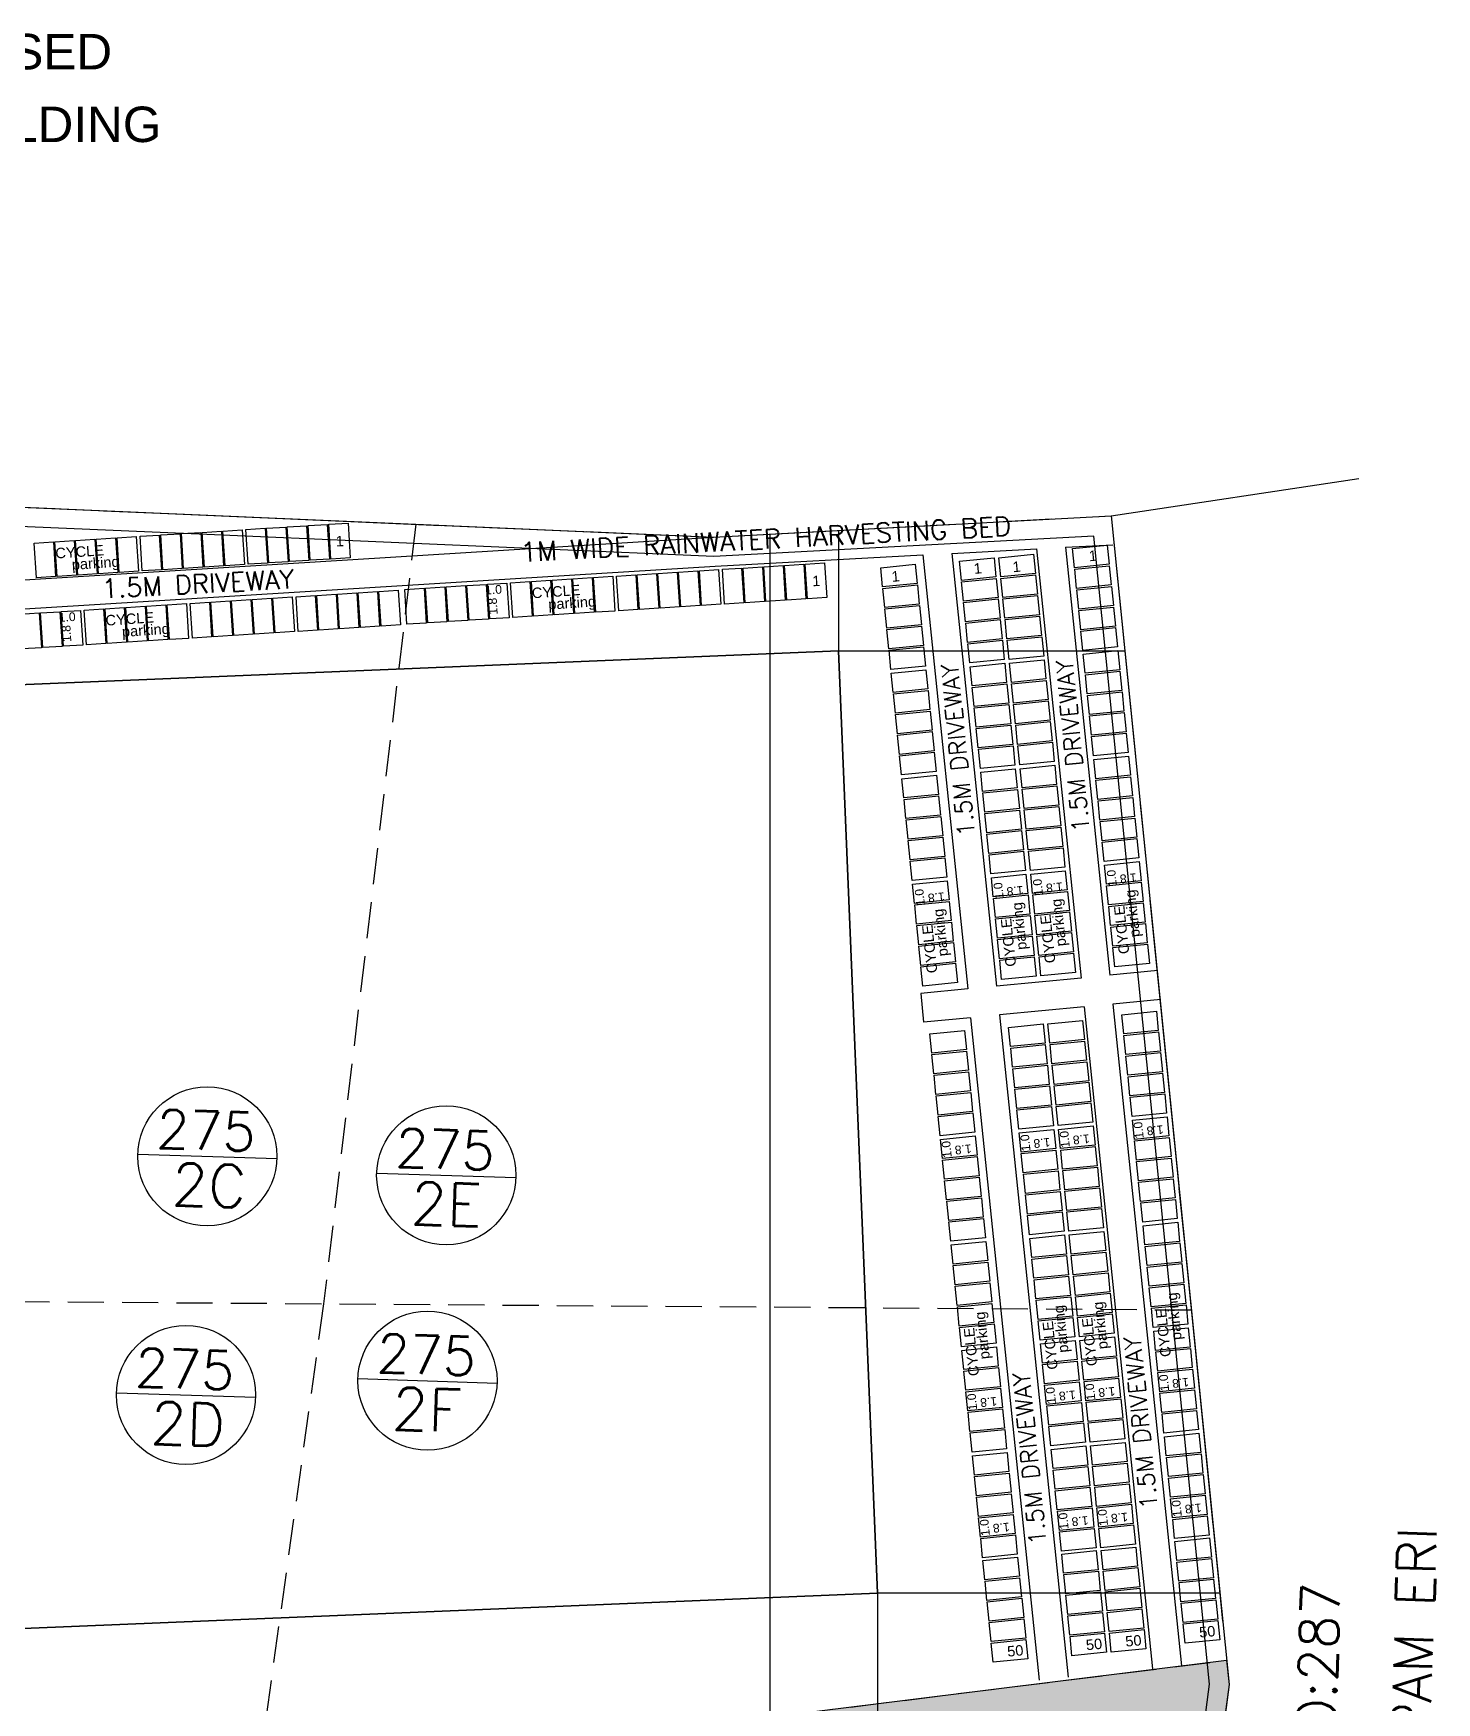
# Model space of a CAD drawing. Header units: metres. Extents: x 6804 to 7881, y 412 to 705.
# Drawn here: x 7005.2 to 7077.8, y 619 to 705.4 of the extents above; entities that cross this region are included whole.
import ezdxf

# ---------------------------------------------------------------- set-up
doc = ezdxf.new("R2010")
doc.units = ezdxf.units.M
doc.header["$LTSCALE"] = 5
for name, pattern in [('CENTER', [2, 1.25, -0.25, 0.25, -0.25]), ('CONTINOUS', [0]), ('DASHED', [0.75, 0.5, -0.25]), ('HIDDEN', [0.375, 0.25, -0.125])]:
    doc.linetypes.add(name, pattern=pattern)
doc.layers.get('0').update_dxf_attribs({"color": 8, "linetype": 'CONTINUOUS'})
for name, color, linetype in [('BLK_1_LVL_0_BLDG_FOOT_PRINT', 1, 'CONTINUOUS'), ('BLK_1_LVL_0_REAR_SETBACK', 11, 'CONTINUOUS'), ('BLK_1_LVL_0_SIDE_SETBACK1', 171, 'CONTINUOUS'), ('BLK_1_LVL_0_SIDE_SETBACK2', 102, 'CONTINUOUS'), ('BLK_2_LVL_0_SIDE_SETBACK1', 171, 'CONTINUOUS'), ('CYCLE_PARKING', 2, 'CONTINUOUS'), ('DISTANCE_BLK', 238, 'CONTINUOUS'), ('FMB', 8, 'CONTINUOUS'), ('HATCH', 8, 'CONTINUOUS'), ('PLOT_BOUNDARY', 70, 'CONTINUOUS'), ('RWH', 130, 'CONTINUOUS'), ('S.NO', 6, 'CONTINUOUS'), ('Sub Divi', 3, 'DASHED'), ('TEXT', 7, 'CONTINUOUS'), ('txt', 2, 'CONTINUOUS'), ('WAL', 1, 'CONTINUOUS')]:
    doc.layers.add(name, color=color, linetype=linetype)
doc.layers.add('Boundry mesurement', color=8, linetype='CONTINUOUS', lineweight=15)
doc.styles.add('ARIAL', font='arial.ttf')
doc.styles.add('RS', font='romans.shx')
doc.styles.get("Standard").update_dxf_attribs({"font": 'arial.ttf'})
doc.styles.add('style2', font='arial.ttf')

msp = doc.modelspace()

# ---------------------------------------------------------------- hatches: boundary and pattern name
at = {"layer": 'HATCH', "linetype": 'CONTINOUS', "ltscale": 2}
h = msp.add_hatch(dxfattribs=at)
h.set_pattern_fill('DASH', color=256, scale=0.2, style=0)
h.paths.add_polyline_path([(7066.63, 616.629), (7009.942, 611.556), (6949.115, 597.338), (6948.299, 599.317), (6961.298, 604.048), (6989.753, 609.647), (7016.77, 614.963), (7066.935, 621.203), (7067.062, 619.948)])

# ---------------------------------------------------------------- linework, layer by layer
at = {"layer": 'BLK_1_LVL_0_BLDG_FOOT_PRINT', "color": 1}
msp.add_lwpolyline([(7046.856, 673.444), (6843.73, 665.032), (6845.749, 616.273), (7048.875, 624.686)], close=True, dxfattribs=at)
at = {"layer": 'BLK_1_LVL_0_REAR_SETBACK', "color": 11}
msp.add_lwpolyline([(7046.856, 673.444), (7061.669, 673.444), (7066.584, 624.686), (7048.875, 624.686)], close=True, dxfattribs=at)
at = {"layer": 'BLK_1_LVL_0_SIDE_SETBACK1', "color": 171}
msp.add_lwpolyline([(6843.73, 665.032), (6843.73, 680.519), (6868.213, 680.611), (6869.678, 681.939), (6900.922, 682.339), (6931.673, 682.731), (6931.193, 679.365), (6959.193, 679.343), (6967.433, 674.818), (6993.837, 681.35), (7024.985, 680), (7040.393, 679.337), (7046.856, 679.684), (7046.856, 673.444)], close=True, dxfattribs=at)
at = {"layer": 'BLK_1_LVL_0_SIDE_SETBACK2', "color": 102}
msp.add_lwpolyline([(7048.875, 624.686), (7048.875, 618.957), (7048.875, 591.094), (7048.875, 557.883), (7034.56, 527.062), (7021.37, 526.551), (7016.819, 491.042), (7016.431, 489.8), (7003.754, 449.236), (6964.377, 450.585), (6963.82, 516.783), (6966.695, 534.11), (6968.354, 544.094), (6970.666, 558.015), (6957.05, 578.263), (6948.299, 599.317), (6909.399, 584.024), (6889.294, 585.983), (6864.948, 596.7), (6845.749, 603.168), (6845.749, 616.273)], close=True, dxfattribs=at)
at = {"layer": 'BLK_2_LVL_0_SIDE_SETBACK1', "color": 171, "ltscale": 400}
msp.add_lwpolyline([(6970.501, 592.396), (6970.501, 675.575), (6993.837, 681.35), (7040.393, 679.337), (7043.298, 679.493), (7043.298, 611.055)], close=True, dxfattribs=at)
at = {"layer": 'CYCLE_PARKING', "linetype": 'Continuous'}
for points in [[(7020.407, 679.996), (7020.521, 678.2), (7019.523, 678.136), (7019.409, 679.933)], [(7021.478, 680.064), (7021.593, 678.268), (7020.595, 678.204), (7020.48, 680.001)], [(7006.237, 679.095), (7006.351, 677.299), (7005.353, 677.236), (7005.239, 679.032)], [(7007.309, 679.164), (7007.423, 677.367), (7006.425, 677.304), (7006.311, 679.1)], [(7008.38, 679.232), (7008.495, 677.435), (7007.497, 677.372), (7007.382, 679.168)], [(7009.452, 679.3), (7009.566, 677.503), (7008.568, 677.44), (7008.454, 679.236)], [(7010.524, 679.368), (7010.638, 677.572), (7009.64, 677.508), (7009.526, 679.304)], [(7011.714, 679.444), (7011.829, 677.647), (7010.831, 677.584), (7010.716, 679.38)], [(7012.786, 679.512), (7012.9, 677.715), (7011.902, 677.652), (7011.788, 679.448)], [(7013.858, 679.58), (7013.972, 677.783), (7012.974, 677.72), (7012.86, 679.516)], [(7014.929, 679.648), (7015.044, 677.852), (7014.046, 677.788), (7013.931, 679.584)], [(7016.001, 679.716), (7016.115, 677.92), (7015.117, 677.856), (7015.003, 679.653)], [(7017.192, 679.792), (7017.306, 677.995), (7016.308, 677.932), (7016.194, 679.728)], [(7018.263, 679.86), (7018.378, 678.063), (7017.38, 678), (7017.265, 679.796)], [(7019.335, 679.928), (7019.449, 678.132), (7018.451, 678.068), (7018.337, 679.865)], [(7053.114, 678.091), (7054.905, 678.271), (7055.005, 677.277), (7053.214, 677.096)], [(7055.151, 678.273), (7056.942, 678.453), (7057.042, 677.458), (7055.251, 677.278)], [(7058.97, 678.745), (7060.761, 678.925), (7060.862, 677.93), (7059.071, 677.75)], [(7036.368, 677.385), (7036.482, 675.588), (7035.484, 675.525), (7035.37, 677.321)], [(7037.44, 677.453), (7037.554, 675.657), (7036.556, 675.593), (7036.442, 677.389)], [(7038.511, 677.521), (7038.625, 675.725), (7037.627, 675.661), (7037.513, 677.458)], [(7039.583, 677.589), (7039.697, 675.793), (7038.699, 675.729), (7038.585, 677.526)], [(7040.655, 677.657), (7040.769, 675.861), (7039.771, 675.797), (7039.657, 677.594)], [(7041.845, 677.733), (7041.959, 675.937), (7040.961, 675.873), (7040.847, 677.67)], [(7042.917, 677.801), (7043.031, 676.005), (7042.033, 675.941), (7041.919, 677.738)], [(7043.989, 677.869), (7044.103, 676.073), (7043.105, 676.009), (7042.991, 677.806)], [(7045.06, 677.937), (7045.174, 676.141), (7044.176, 676.077), (7044.062, 677.874)], [(7046.132, 678.005), (7046.246, 676.209), (7045.248, 676.146), (7045.134, 677.942)], [(7049.04, 677.754), (7050.831, 677.935), (7050.931, 676.94), (7049.14, 676.759)], [(7055.259, 677.204), (7057.05, 677.385), (7057.15, 676.39), (7055.359, 676.209)], [(7059.078, 677.676), (7060.869, 677.857), (7060.969, 676.862), (7059.178, 676.681)], [(7023.001, 676.523), (7023.115, 674.726), (7022.117, 674.663), (7022.003, 676.459)], [(7024.073, 676.591), (7024.187, 674.794), (7023.189, 674.731), (7023.075, 676.527)], [(7025.413, 676.689), (7025.527, 674.892), (7024.53, 674.829), (7024.415, 676.625)], [(7026.485, 676.757), (7026.599, 674.96), (7025.601, 674.897), (7025.487, 676.693)], [(7027.557, 676.825), (7027.671, 675.028), (7026.673, 674.965), (7026.559, 676.761)], [(7028.628, 676.893), (7028.742, 675.096), (7027.745, 675.033), (7027.63, 676.829)], [(7029.7, 676.961), (7029.814, 675.165), (7028.816, 675.101), (7028.702, 676.898)], [(7030.891, 677.037), (7031.005, 675.24), (7030.007, 675.177), (7029.893, 676.973)], [(7031.962, 677.105), (7032.076, 675.308), (7031.079, 675.245), (7030.964, 677.041)], [(7033.034, 677.173), (7033.148, 675.377), (7032.15, 675.313), (7032.036, 677.109)], [(7034.106, 677.241), (7034.22, 675.445), (7033.222, 675.381), (7033.108, 677.178)], [(7035.177, 677.309), (7035.291, 675.513), (7034.294, 675.449), (7034.179, 677.246)], [(7049.148, 676.686), (7050.938, 676.866), (7051.039, 675.871), (7049.248, 675.691)], [(7053.222, 677.023), (7055.013, 677.203), (7055.113, 676.208), (7053.322, 676.028)], [(7059.186, 676.608), (7060.977, 676.788), (7061.077, 675.794), (7059.286, 675.613)], [(7009.903, 675.69), (7010.017, 673.894), (7009.019, 673.83), (7008.905, 675.627)], [(7010.975, 675.758), (7011.089, 673.962), (7010.091, 673.898), (7009.977, 675.695)], [(7012.046, 675.826), (7012.16, 674.03), (7011.162, 673.966), (7011.048, 675.763)], [(7013.118, 675.894), (7013.232, 674.098), (7012.234, 674.035), (7012.12, 675.831)], [(7014.309, 675.97), (7014.423, 674.174), (7013.425, 674.11), (7013.311, 675.907)], [(7015.38, 676.038), (7015.494, 674.242), (7014.496, 674.178), (7014.382, 675.975)], [(7016.452, 676.106), (7016.566, 674.31), (7015.568, 674.246), (7015.454, 676.043)], [(7017.524, 676.174), (7017.638, 674.378), (7016.64, 674.315), (7016.526, 676.111)], [(7018.595, 676.243), (7018.709, 674.446), (7017.711, 674.383), (7017.597, 676.179)], [(7019.786, 676.318), (7019.9, 674.522), (7018.902, 674.458), (7018.788, 676.255)], [(7020.858, 676.386), (7020.972, 674.59), (7019.974, 674.526), (7019.86, 676.323)], [(7021.929, 676.454), (7022.043, 674.658), (7021.045, 674.595), (7020.931, 676.391)], [(7049.255, 675.617), (7051.046, 675.798), (7051.146, 674.803), (7049.356, 674.622)], [(7053.329, 675.954), (7055.12, 676.135), (7055.221, 675.14), (7053.43, 674.959)], [(7055.366, 676.136), (7057.157, 676.316), (7057.258, 675.321), (7055.467, 675.141)], [(7059.293, 675.54), (7061.084, 675.72), (7061.185, 674.725), (7059.394, 674.545)], [(7005.497, 675.41), (7005.611, 673.614), (7004.613, 673.55), (7004.499, 675.347)], [(7006.569, 675.478), (7006.683, 673.682), (7005.685, 673.618), (7005.571, 675.415)], [(7007.641, 675.546), (7007.755, 673.75), (7006.757, 673.686), (7006.643, 675.483)], [(7008.831, 675.622), (7008.945, 673.826), (7007.947, 673.762), (7007.833, 675.558)], [(7053.437, 674.886), (7055.228, 675.066), (7055.328, 674.071), (7053.537, 673.891)], [(7055.474, 675.067), (7057.265, 675.248), (7057.365, 674.253), (7055.574, 674.072)], [(7049.363, 674.549), (7051.154, 674.729), (7051.254, 673.735), (7049.463, 673.554)], [(7053.545, 673.817), (7055.336, 673.998), (7055.436, 673.003), (7053.645, 672.822)], [(7055.582, 673.999), (7057.373, 674.179), (7057.473, 673.184), (7055.682, 673.004)], [(7059.401, 674.471), (7061.192, 674.652), (7061.292, 673.657), (7059.501, 673.476)], [(7049.471, 673.481), (7051.262, 673.661), (7051.362, 672.666), (7049.571, 672.486)], [(7059.521, 673.284), (7061.312, 673.465), (7061.412, 672.47), (7059.621, 672.289)], [(7049.59, 672.293), (7051.381, 672.474), (7051.482, 671.479), (7049.691, 671.299)], [(7053.664, 672.63), (7055.455, 672.811), (7055.556, 671.816), (7053.765, 671.635)], [(7055.701, 672.812), (7057.492, 672.992), (7057.593, 671.997), (7055.802, 671.817)], [(7059.629, 672.216), (7061.419, 672.396), (7061.52, 671.401), (7059.729, 671.221)], [(7049.698, 671.225), (7051.489, 671.406), (7051.589, 670.411), (7049.798, 670.23)], [(7053.772, 671.562), (7055.563, 671.742), (7055.663, 670.747), (7053.872, 670.567)], [(7055.809, 671.743), (7057.6, 671.924), (7057.7, 670.929), (7055.909, 670.748)], [(7059.736, 671.147), (7061.527, 671.328), (7061.627, 670.333), (7059.837, 670.152)], [(7053.88, 670.493), (7055.671, 670.674), (7055.771, 669.679), (7053.98, 669.498)], [(7055.917, 670.675), (7057.708, 670.856), (7057.808, 669.861), (7056.017, 669.68)], [(7049.806, 670.157), (7051.597, 670.337), (7051.697, 669.342), (7049.906, 669.162)], [(7053.988, 669.425), (7055.779, 669.606), (7055.879, 668.611), (7054.088, 668.43)], [(7056.025, 669.607), (7057.816, 669.787), (7057.916, 668.792), (7056.125, 668.612)], [(7059.844, 670.079), (7061.635, 670.259), (7061.735, 669.264), (7059.944, 669.084)], [(7049.913, 669.088), (7051.704, 669.269), (7051.805, 668.274), (7050.014, 668.093)], [(7056.132, 668.538), (7057.923, 668.719), (7058.024, 667.724), (7056.233, 667.543)], [(7059.952, 669.01), (7061.743, 669.191), (7061.843, 668.196), (7060.052, 668.015)], [(7050.021, 668.02), (7051.812, 668.2), (7051.912, 667.205), (7050.121, 667.025)], [(7054.095, 668.357), (7055.886, 668.537), (7055.987, 667.542), (7054.196, 667.362)], [(7060.071, 667.823), (7061.862, 668.004), (7061.963, 667.009), (7060.172, 666.828)], [(7050.141, 666.833), (7051.932, 667.013), (7052.032, 666.018), (7050.241, 665.838)], [(7054.215, 667.17), (7056.006, 667.35), (7056.106, 666.355), (7054.315, 666.175)], [(7056.252, 667.351), (7058.043, 667.532), (7058.143, 666.537), (7056.352, 666.356)], [(7054.323, 666.101), (7056.114, 666.282), (7056.214, 665.287), (7054.423, 665.106)], [(7056.36, 666.283), (7058.151, 666.463), (7058.251, 665.468), (7056.46, 665.288)], [(7060.179, 666.755), (7061.97, 666.935), (7062.07, 665.941), (7060.279, 665.76)], [(7050.249, 665.764), (7052.039, 665.945), (7052.14, 664.95), (7050.349, 664.769)], [(7056.467, 665.214), (7058.258, 665.395), (7058.359, 664.4), (7056.568, 664.219)], [(7060.287, 665.687), (7062.078, 665.867), (7062.178, 664.872), (7060.387, 664.692)], [(7050.356, 664.696), (7052.147, 664.876), (7052.247, 663.882), (7050.457, 663.701)], [(7054.43, 665.033), (7056.221, 665.213), (7056.322, 664.218), (7054.531, 664.038)], [(7060.394, 664.618), (7062.185, 664.799), (7062.286, 663.804), (7060.495, 663.623)], [(7050.464, 663.628), (7052.255, 663.808), (7052.355, 662.813), (7050.564, 662.633)], [(7054.538, 663.964), (7056.329, 664.145), (7056.429, 663.15), (7054.638, 662.969)], [(7056.575, 664.146), (7058.366, 664.326), (7058.466, 663.331), (7056.675, 663.151)], [(7060.502, 663.55), (7062.293, 663.73), (7062.393, 662.735), (7060.602, 662.555)], [(7050.572, 662.559), (7052.363, 662.74), (7052.463, 661.745), (7050.672, 661.564)], [(7054.646, 662.896), (7056.437, 663.076), (7056.537, 662.081), (7054.746, 661.901)], [(7056.683, 663.077), (7058.474, 663.258), (7058.574, 662.263), (7056.783, 662.083)], [(7054.765, 661.709), (7056.556, 661.889), (7056.657, 660.894), (7054.866, 660.714)], [(7056.802, 661.89), (7058.593, 662.071), (7058.694, 661.076), (7056.903, 660.895)], [(7060.622, 662.363), (7062.413, 662.543), (7062.513, 661.548), (7060.722, 661.368)], [(7050.691, 661.372), (7052.482, 661.553), (7052.583, 660.558), (7050.792, 660.377)], [(7056.91, 660.822), (7058.701, 661.003), (7058.801, 660.008), (7057.01, 659.827)], [(7060.73, 661.294), (7062.52, 661.475), (7062.621, 660.48), (7060.83, 660.299)], [(7050.799, 660.304), (7052.59, 660.484), (7052.69, 659.489), (7050.899, 659.309)], [(7054.873, 660.64), (7056.664, 660.821), (7056.764, 659.826), (7054.973, 659.645)], [(7060.837, 660.226), (7062.628, 660.406), (7062.728, 659.411), (7060.938, 659.231)], [(7050.907, 659.235), (7052.698, 659.416), (7052.798, 658.421), (7051.007, 658.24)], [(7054.981, 659.572), (7056.772, 659.753), (7056.872, 658.758), (7055.081, 658.577)], [(7057.018, 659.754), (7058.809, 659.934), (7058.909, 658.939), (7057.118, 658.759)], [(7060.945, 659.157), (7062.736, 659.338), (7062.836, 658.343), (7061.045, 658.162)], [(7051.014, 658.167), (7052.805, 658.347), (7052.906, 657.352), (7051.115, 657.172)], [(7055.089, 658.504), (7056.879, 658.684), (7056.98, 657.689), (7055.189, 657.509)], [(7057.126, 658.685), (7058.916, 658.866), (7059.017, 657.871), (7057.226, 657.69)], [(7055.196, 657.435), (7056.987, 657.616), (7057.088, 656.621), (7055.297, 656.44)], [(7057.233, 657.617), (7059.024, 657.797), (7059.124, 656.802), (7057.334, 656.622)], [(7061.053, 658.089), (7062.844, 658.27), (7062.944, 657.275), (7061.153, 657.094)], [(7051.122, 657.098), (7052.913, 657.279), (7053.013, 656.284), (7051.222, 656.103)], [(7055.658, 653.962), (7057.448, 654.142), (7057.549, 653.147), (7055.758, 652.967)], [(7057.695, 654.143), (7059.485, 654.324), (7059.586, 653.329), (7057.795, 653.149)], [(7061.514, 654.616), (7063.305, 654.796), (7063.405, 653.801), (7061.614, 653.621)], [(7051.583, 653.625), (7053.374, 653.806), (7053.475, 652.811), (7051.684, 652.63)], [(7057.802, 653.075), (7059.593, 653.256), (7059.693, 652.261), (7057.903, 652.08)], [(7061.622, 653.547), (7063.412, 653.728), (7063.513, 652.733), (7061.722, 652.552)], [(7051.691, 652.557), (7053.482, 652.737), (7053.582, 651.742), (7051.791, 651.562)], [(7055.765, 652.893), (7057.556, 653.074), (7057.656, 652.079), (7055.866, 651.898)], [(7061.729, 652.479), (7063.52, 652.659), (7063.621, 651.664), (7061.83, 651.484)], [(7051.799, 651.488), (7053.59, 651.669), (7053.69, 650.674), (7051.899, 650.493)], [(7055.873, 651.825), (7057.664, 652.006), (7057.764, 651.011), (7055.973, 650.83)], [(7057.91, 652.007), (7059.701, 652.187), (7059.801, 651.192), (7058.01, 651.012)], [(7061.837, 651.41), (7063.628, 651.591), (7063.728, 650.596), (7061.937, 650.416)], [(7051.907, 650.42), (7053.697, 650.6), (7053.798, 649.605), (7052.007, 649.425)], [(7055.981, 650.757), (7057.772, 650.937), (7057.872, 649.942), (7056.081, 649.762)], [(7058.018, 650.938), (7059.809, 651.119), (7059.909, 650.124), (7058.118, 649.943)], [(7056.088, 649.688), (7057.879, 649.869), (7057.98, 648.874), (7056.189, 648.693)], [(7058.125, 649.87), (7059.916, 650.05), (7060.017, 649.055), (7058.226, 648.875)], [(7061.945, 650.342), (7063.736, 650.523), (7063.836, 649.528), (7062.045, 649.347)], [(7052.014, 649.351), (7053.805, 649.532), (7053.905, 648.537), (7052.115, 648.356)], [(7058.245, 648.683), (7060.036, 648.863), (7060.136, 647.868), (7058.345, 647.688)], [(7062.064, 649.155), (7063.855, 649.336), (7063.956, 648.341), (7062.165, 648.16)], [(7052.134, 648.164), (7053.925, 648.345), (7054.025, 647.35), (7052.234, 647.169)], [(7056.208, 648.501), (7057.999, 648.682), (7058.099, 647.687), (7056.308, 647.506)], [(7062.172, 648.087), (7063.963, 648.267), (7064.063, 647.272), (7062.272, 647.092)], [(7052.242, 647.096), (7054.033, 647.277), (7054.133, 646.282), (7052.342, 646.101)], [(7056.316, 647.433), (7058.107, 647.613), (7058.207, 646.618), (7056.416, 646.438)], [(7058.353, 647.614), (7060.144, 647.795), (7060.244, 646.8), (7058.453, 646.619)], [(7062.28, 647.018), (7064.071, 647.199), (7064.171, 646.204), (7062.38, 646.023)], [(7056.423, 646.364), (7058.214, 646.545), (7058.315, 645.55), (7056.524, 645.369)], [(7058.46, 646.546), (7060.251, 646.726), (7060.352, 645.732), (7058.561, 645.551)], [(7052.349, 646.028), (7054.14, 646.208), (7054.241, 645.213), (7052.45, 645.033)], [(7056.531, 645.296), (7058.322, 645.476), (7058.422, 644.481), (7056.631, 644.301)], [(7058.568, 645.478), (7060.359, 645.658), (7060.459, 644.663), (7058.668, 644.483)], [(7062.387, 645.95), (7064.178, 646.13), (7064.279, 645.135), (7062.488, 644.955)], [(7052.457, 644.959), (7054.248, 645.14), (7054.348, 644.145), (7052.557, 643.964)], [(7058.676, 644.409), (7060.467, 644.59), (7060.567, 643.595), (7058.776, 643.414)], [(7062.495, 644.881), (7064.286, 645.062), (7064.386, 644.067), (7062.595, 643.886)], [(7052.565, 643.891), (7054.356, 644.071), (7054.456, 643.076), (7052.665, 642.896)], [(7056.639, 644.227), (7058.43, 644.408), (7058.53, 643.413), (7056.739, 643.233)], [(7062.615, 643.694), (7064.406, 643.875), (7064.506, 642.88), (7062.715, 642.699)], [(7052.684, 642.704), (7054.475, 642.884), (7054.576, 641.889), (7052.785, 641.709)], [(7056.758, 643.04), (7058.549, 643.221), (7058.65, 642.226), (7056.859, 642.045)], [(7058.795, 643.222), (7060.586, 643.403), (7060.687, 642.408), (7058.896, 642.227)], [(7062.723, 642.626), (7064.513, 642.806), (7064.614, 641.811), (7062.823, 641.631)], [(7056.866, 641.972), (7058.657, 642.153), (7058.757, 641.158), (7056.967, 640.977)], [(7058.903, 642.154), (7060.694, 642.334), (7060.794, 641.339), (7059.003, 641.159)], [(7052.792, 641.635), (7054.583, 641.816), (7054.683, 640.821), (7052.892, 640.64)], [(7056.974, 640.904), (7058.765, 641.084), (7058.865, 640.089), (7057.074, 639.909)], [(7059.011, 641.085), (7060.802, 641.266), (7060.902, 640.271), (7059.111, 640.09)], [(7062.83, 641.557), (7064.621, 641.738), (7064.721, 640.743), (7062.931, 640.563)], [(7052.9, 640.567), (7054.691, 640.747), (7054.791, 639.752), (7053, 639.572)], [(7062.938, 640.489), (7064.729, 640.67), (7064.829, 639.675), (7063.038, 639.494)], [(7053.007, 639.498), (7054.798, 639.679), (7054.899, 638.684), (7053.108, 638.504)], [(7057.082, 639.835), (7058.873, 640.016), (7058.973, 639.021), (7057.182, 638.84)], [(7059.119, 640.017), (7060.91, 640.197), (7061.01, 639.202), (7059.219, 639.022)], [(7063.046, 639.421), (7064.837, 639.601), (7064.937, 638.606), (7063.146, 638.426)], [(7053.115, 638.43), (7054.906, 638.611), (7055.006, 637.616), (7053.216, 637.435)], [(7057.189, 638.767), (7058.98, 638.947), (7059.081, 637.952), (7057.29, 637.772)], [(7059.226, 638.948), (7061.017, 639.129), (7061.118, 638.134), (7059.327, 637.953)], [(7057.309, 637.58), (7059.1, 637.76), (7059.2, 636.765), (7057.409, 636.585)], [(7059.346, 637.761), (7061.137, 637.942), (7061.237, 636.947), (7059.446, 636.766)], [(7063.165, 638.234), (7064.956, 638.414), (7065.057, 637.419), (7063.266, 637.239)], [(7053.235, 637.243), (7055.026, 637.424), (7055.126, 636.429), (7053.335, 636.248)], [(7059.454, 636.693), (7061.245, 636.873), (7061.345, 635.879), (7059.554, 635.698)], [(7063.273, 637.165), (7065.064, 637.346), (7065.164, 636.351), (7063.373, 636.17)], [(7053.343, 636.175), (7055.133, 636.355), (7055.234, 635.36), (7053.443, 635.18)], [(7057.417, 636.511), (7059.208, 636.692), (7059.308, 635.697), (7057.517, 635.516)], [(7063.381, 636.097), (7065.172, 636.277), (7065.272, 635.282), (7063.481, 635.102)], [(7053.45, 635.106), (7055.241, 635.287), (7055.342, 634.292), (7053.551, 634.111)], [(7057.524, 635.443), (7059.315, 635.623), (7059.416, 634.628), (7057.625, 634.448)], [(7059.561, 635.625), (7061.352, 635.805), (7061.453, 634.81), (7059.662, 634.63)], [(7063.488, 635.028), (7065.279, 635.209), (7065.38, 634.214), (7063.589, 634.033)], [(7053.558, 634.038), (7055.349, 634.218), (7055.449, 633.223), (7053.658, 633.043)], [(7057.632, 634.374), (7059.423, 634.555), (7059.523, 633.56), (7057.732, 633.38)], [(7059.669, 634.556), (7061.46, 634.737), (7061.56, 633.742), (7059.769, 633.561)], [(7057.74, 633.306), (7059.531, 633.487), (7059.631, 632.492), (7057.84, 632.311)], [(7059.777, 633.488), (7061.568, 633.668), (7061.668, 632.673), (7059.877, 632.493)], [(7063.596, 633.96), (7065.387, 634.14), (7065.487, 633.146), (7063.696, 632.965)], [(7053.666, 632.969), (7055.457, 633.15), (7055.557, 632.155), (7053.766, 631.974)], [(7059.896, 632.301), (7061.687, 632.481), (7061.788, 631.486), (7059.997, 631.306)], [(7063.716, 632.773), (7065.507, 632.953), (7065.607, 631.958), (7063.816, 631.778)], [(7053.785, 631.782), (7055.576, 631.963), (7055.677, 630.968), (7053.886, 630.787)], [(7057.859, 632.119), (7059.65, 632.3), (7059.751, 631.305), (7057.96, 631.124)], [(7063.824, 631.704), (7065.614, 631.885), (7065.715, 630.89), (7063.924, 630.71)], [(7053.893, 630.714), (7055.684, 630.894), (7055.784, 629.899), (7053.993, 629.719)], [(7057.967, 631.051), (7059.758, 631.231), (7059.858, 630.236), (7058.067, 630.056)], [(7060.004, 631.232), (7061.795, 631.413), (7061.895, 630.418), (7060.104, 630.237)], [(7063.931, 630.636), (7065.722, 630.817), (7065.822, 629.822), (7064.032, 629.641)], [(7058.075, 629.982), (7059.866, 630.163), (7059.966, 629.168), (7058.175, 628.987)], [(7060.112, 630.164), (7061.903, 630.344), (7062.003, 629.349), (7060.212, 629.169)], [(7054.001, 629.645), (7055.792, 629.826), (7055.892, 628.831), (7054.101, 628.651)], [(7058.183, 628.914), (7059.974, 629.094), (7060.074, 628.099), (7058.283, 627.919)], [(7060.22, 629.095), (7062.011, 629.276), (7062.111, 628.281), (7060.32, 628.1)], [(7064.039, 629.568), (7065.83, 629.748), (7065.93, 628.753), (7064.139, 628.573)], [(7054.108, 628.577), (7055.899, 628.758), (7056, 627.763), (7054.209, 627.582)], [(7060.327, 628.027), (7062.118, 628.208), (7062.219, 627.213), (7060.428, 627.032)], [(7064.147, 628.499), (7065.938, 628.68), (7066.038, 627.685), (7064.247, 627.504)], [(7054.216, 627.509), (7056.007, 627.689), (7056.107, 626.694), (7054.316, 626.514)], [(7058.29, 627.845), (7060.081, 628.026), (7060.182, 627.031), (7058.391, 626.85)], [(7064.262, 627.359), (7066.053, 627.539), (7066.153, 626.545), (7064.362, 626.364)], [(7054.331, 626.368), (7056.122, 626.549), (7056.222, 625.554), (7054.431, 625.373)], [(7058.405, 626.705), (7060.196, 626.886), (7060.296, 625.891), (7058.506, 625.71)], [(7060.442, 626.887), (7062.233, 627.067), (7062.333, 626.072), (7060.543, 625.892)], [(7064.369, 626.291), (7066.16, 626.471), (7066.261, 625.476), (7064.47, 625.296)], [(7058.513, 625.637), (7060.304, 625.817), (7060.404, 624.822), (7058.613, 624.642)], [(7060.55, 625.818), (7062.341, 625.999), (7062.441, 625.004), (7060.65, 624.823)], [(7054.439, 625.3), (7056.23, 625.48), (7056.33, 624.485), (7054.539, 624.305)], [(7058.621, 624.568), (7060.412, 624.749), (7060.512, 623.754), (7058.721, 623.573)], [(7060.658, 624.75), (7062.449, 624.93), (7062.549, 623.935), (7060.758, 623.755)], [(7064.477, 625.222), (7066.268, 625.403), (7066.368, 624.408), (7064.577, 624.227)], [(7054.547, 624.231), (7056.337, 624.412), (7056.438, 623.417), (7054.647, 623.237)], [(7060.765, 623.681), (7062.556, 623.862), (7062.657, 622.867), (7060.866, 622.686)], [(7064.585, 624.154), (7066.376, 624.334), (7066.476, 623.339), (7064.685, 623.159)], [(7054.654, 623.163), (7056.445, 623.344), (7056.545, 622.349), (7054.755, 622.168)], [(7058.728, 623.5), (7060.519, 623.68), (7060.62, 622.685), (7058.829, 622.505)], [(7064.692, 623.085), (7066.483, 623.266), (7066.584, 622.271), (7064.793, 622.09)], [(7054.762, 622.095), (7056.553, 622.275), (7056.653, 621.28), (7054.862, 621.1)], [(7058.836, 622.431), (7060.627, 622.612), (7060.727, 621.617), (7058.936, 621.436)], [(7060.873, 622.613), (7062.664, 622.794), (7062.764, 621.799), (7060.973, 621.618)]]:
    msp.add_lwpolyline(points, close=True, dxfattribs=at)
at = {"layer": 'DISTANCE_BLK', "linetype": 'ByBlock', "lineweight": -2}
msp.add_lwpolyline([(6843.73, 665.032), (7046.856, 673.444), (7048.875, 624.686), (6845.749, 616.273)], close=True, dxfattribs=at)
at = {"layer": 'FMB', "linetype": 'CENTER', "ltscale": 2}
for p, q in [((6993.837, 681.35), (7040.393, 679.337)), ((7040.393, 679.337), (7060.963, 680.442)), ((7060.963, 680.442), (7067.062, 619.948)), ((7067.062, 619.948), (7066.63, 616.629))]:
    msp.add_line(p, q, dxfattribs=at)
at = {"layer": 'PLOT_BOUNDARY', "linetype": 'ByBlock'}
msp.add_lwpolyline([(6900.804, 682.338), (6931.673, 682.731), (6931.193, 679.365), (6959.193, 679.343), (6967.433, 674.818), (6993.837, 681.35), (6996.035, 681.255), (7014.218, 680.469), (7040.393, 679.337), (7060.963, 680.442), (7064.855, 641.837), (7067.062, 619.948), (7064.945, 603.686), (7053.979, 568.872), (7034.56, 527.062), (7021.37, 526.551), (7016.819, 491.042)], dxfattribs=at)
at = {"layer": 'RWH', "ltscale": 400}
for points in [[(6900.804, 682.338), (6931.673, 682.731), (6931.193, 679.365), (6959.193, 679.343), (6967.433, 674.818), (6993.837, 681.35), (6996.035, 681.255), (7014.218, 680.469), (7040.393, 679.337), (7060.963, 680.442), (7064.855, 641.837), (7067.062, 619.948), (7064.945, 603.686), (7053.979, 568.872), (7034.56, 527.062), (7021.37, 526.551), (7016.819, 491.042)], [(7015.839, 491.256), (7020.486, 527.518), (7033.911, 528.038), (7053.045, 569.234), (7063.964, 603.902), (7066.055, 619.963), (7063.86, 641.737), (7060.064, 679.392), (7040.398, 678.336), (7014.174, 679.47), (6995.991, 680.256), (6993.937, 680.345), (6967.294, 673.754), (6958.936, 678.343), (6930.041, 678.366), (6930.518, 681.716), (6900.817, 681.338)]]:
    msp.add_lwpolyline(points, dxfattribs=at)
at = {"layer": 'S.NO', "linetype": 'CONTINOUS', "ltscale": 2}
for p, q in [((7060.963, 680.442), (7073.787, 682.371)), ((7010.597, 647.405), (7017.793, 647.167)), ((7022.963, 646.423), (7030.159, 646.185)), ((7009.495, 635.054), (7016.691, 634.816)), ((7021.992, 635.792), (7029.188, 635.554))]:
    msp.add_line(p, q, dxfattribs=at)
for centre in [(7014.195, 647.286), (7026.561, 646.304), (7013.093, 634.935), (7025.59, 635.673)]:
    msp.add_circle(centre, 3.6, dxfattribs=at)
at = {"layer": 'Sub Divi', "linetype": 'HIDDEN', "ltscale": 1.5}
for p, q in [((7024.985, 680), (7020.212, 639.658)), ((6970.412, 640.017), (7065.106, 639.335)), ((7020.212, 639.658), (7016.77, 614.963)), ((7016.77, 614.963), (7066.935, 621.203))]:
    msp.add_line(p, q, dxfattribs=at)
at = {"layer": 'WAL', "linetype": 'CONTINOUS', "ltscale": 2}
for p, q in [((7040.393, 679.337), (7060.963, 680.442)), ((6966.832, 674.778), (7040.393, 679.337)), ((7040.48, 677.84), (7051.214, 678.416)), ((7051.214, 678.416), (7053.541, 655.954)), ((7052.714, 678.497), (7057.105, 678.732)), ((7052.714, 678.497), (7055.034, 656.097)), ((7057.105, 678.732), (7059.406, 656.517)), ((7058.605, 678.813), (7061.044, 678.944)), ((7058.605, 678.813), (7060.899, 656.66)), ((6966.879, 673.278), (7040.48, 677.84)), ((7063.388, 656.899), (7060.899, 656.66)), ((7053.541, 655.954), (7051.116, 655.721)), ((7059.406, 656.517), (7055.034, 656.097)), ((7051.116, 655.721), (7051.259, 654.228)), ((7059.561, 655.025), (7055.188, 654.605)), ((7059.561, 655.025), (7063.11, 620.763)), ((7063.531, 655.406), (7061.054, 655.168)), ((7061.054, 655.168), (7064.602, 620.918)), ((7053.695, 654.462), (7051.259, 654.228)), ((7053.695, 654.462), (7057.247, 620.172)), ((7055.188, 654.605), (7058.739, 620.327))]:
    msp.add_line(p, q, dxfattribs=at)
msp.add_lwpolyline([(7066.63, 616.629), (7009.942, 611.556), (6949.115, 597.338), (6948.299, 599.317), (6961.298, 604.048), (6989.753, 609.647), (7016.77, 614.963), (7066.935, 621.203), (7067.062, 619.948)], close=True, dxfattribs=at)

# ---------------------------------------------------------------- texts
at = {"color": 1, "linetype": 'Continuous', "lineweight": 25}
for s, rotation, p in [('CYCLE ', 3.9108, (7006.355, 678.227)), ('parking', 3.9108, (7007.205, 677.642)), ('CYCLE ', 3.9108, (7031.009, 676.168)), ('parking', 3.9108, (7031.859, 675.583)), ('CYCLE ', 3.9108, (7008.949, 674.753)), ('parking', 3.9108, (7009.8, 674.168)), ('parking', 96.03039, (7062.46, 658.656)), ('parking', 96.03039, (7052.53, 657.665)), ('parking', 96.03039, (7056.604, 658.002)), ('parking', 96.03039, (7058.641, 658.183)), ('CYCLE ', 96.03039, (7061.907, 657.784)), ('CYCLE ', 96.03039, (7051.977, 656.794)), ('CYCLE ', 96.03039, (7056.051, 657.131)), ('CYCLE ', 96.03039, (7058.088, 657.312)), ('parking', 96.03039, (7064.618, 637.803)), ('parking', 96.03039, (7058.762, 637.15)), ('parking', 96.03039, (7060.799, 637.331)), ('CYCLE', 96.03039, (7064.065, 636.932)), ('parking', 96.03039, (7054.688, 636.813)), ('CYCLE', 96.03039, (7058.209, 636.278)), ('CYCLE', 96.03039, (7060.246, 636.46)), ('CYCLE', 96.03039, (7054.135, 635.942))]:
    msp.add_text(s, height=0.54, rotation=rotation, dxfattribs=at).set_placement(p)
at = {"layer": 'Boundry mesurement', "color": 6, "lineweight": 15, "style": 'RS'}
for s, height, rotation, p in [('1M WIDE RAINWATER HARVESTING BED', 1, 3.07161, (7030.43, 678.057)), ('1.5M DRIVEWAY', 0.98, 2.99992, (7008.768, 676.17)), ('1.5M DRIVEWAY', 0.882, 95.63254, (7053.909, 663.901)), ('1.5M DRIVEWAY', 0.882, 95.63254, (7059.847, 664.113)), ('1.5M DRIVEWAY', 0.882, 95.63254, (7063.364, 629.083)), ('1.5M DRIVEWAY', 0.882, 95.63254, (7057.614, 627.228))]:
    msp.add_text(s, height=height, rotation=rotation, dxfattribs=at).set_placement(p)
at = {"layer": 'S.NO', "linetype": 'CONTINOUS', "style": 'RS'}
for s, p in [('MEVALLURKUPPAM ERI', (7076.831, 598.345)), ('S.NO:287', (7072.404, 612.869))]:
    msp.add_text(s, height=2, rotation=88.10395, dxfattribs=at).set_placement(p)
at = {"layer": 'S.NO', "linetype": 'CENTER', "ltscale": 2, "attachment_point": 1, "rotation": 358.10395, "style": 'RS'}
for s, insert, char_height in [('275', (7011.599, 649.716), 2), ('275', (7023.966, 648.735), 2), ('2C', (7012.396, 646.948), 2.2), ('2E', (7024.762, 645.967), 2.2), ('275', (7022.995, 638.104), 2), ('275', (7010.498, 637.365), 2), ('2F', (7023.791, 635.336), 2.2), ('2D', (7011.295, 634.597), 2.2)]:
    msp.add_mtext_dynamic_manual_height_columns(s, width=16.62136, gutter_width=1, heights=[0], dxfattribs=dict(at, insert=insert, char_height=char_height))
at = {"layer": 'TEXT', "color": 0, "linetype": 'ByBlock', "lineweight": 18, "style": 'ARIAL'}
for s, height, rotation, p in [('1', 0.54, 2.25157, (7020.854, 678.852)), ('1', 0.54, 5.37837, (7059.836, 678.085)), ('1', 0.54, 5.37837, (7049.627, 677.018)), ('1', 0.54, 5.37837, (7053.878, 677.431)), ('1', 0.54, 5.37837, (7055.884, 677.516)), ('1.0', 0.45, 3.63692, (7028.584, 676.362)), ('1', 0.54, 2.25157, (7045.508, 676.793)), ('1.8', 0.45, 93.63692, (7029.223, 675.336)), ('1.0', 0.45, 3.63692, (7006.525, 674.947)), ('1.8', 0.45, 93.63692, (7007.164, 673.921)), ('1.0', 0.45, 95.75651, (7061.262, 661.27)), ('1.8', 0.45, 185.75651, (7062.263, 661.946)), ('1.0', 0.45, 95.75651, (7051.331, 660.279)), ('1.8', 0.45, 185.75651, (7052.333, 660.956)), ('1.0', 0.45, 95.75651, (7055.405, 660.616)), ('1.8', 0.45, 185.75651, (7056.407, 661.292)), ('1.0', 0.45, 95.75651, (7057.442, 660.798)), ('1.8', 0.45, 185.75651, (7058.444, 661.474)), ('1.0', 0.45, 95.75651, (7062.65, 648.226)), ('1.8', 0.45, 185.75651, (7063.651, 648.903)), ('1.0', 0.45, 95.75651, (7052.719, 647.236)), ('1.0', 0.45, 95.75651, (7056.793, 647.573)), ('1.8', 0.45, 185.75651, (7057.795, 648.249)), ('1.0', 0.45, 95.75651, (7058.83, 647.754)), ('1.8', 0.45, 185.75651, (7059.832, 648.431)), ('1.8', 0.45, 185.75651, (7053.721, 647.912)), ('1.0', 0.45, 95.75651, (7063.968, 635.153)), ('1.0', 0.45, 95.75651, (7058.111, 634.499)), ('1.8', 0.45, 185.75651, (7059.113, 635.176)), ('1.0', 0.45, 95.75651, (7060.148, 634.681)), ('1.8', 0.45, 185.75651, (7061.15, 635.357)), ('1.8', 0.45, 185.75651, (7064.969, 635.83)), ('1.0', 0.45, 95.75651, (7054.037, 634.163)), ('1.8', 0.45, 185.75651, (7055.039, 634.839)), ('1.0', 0.45, 95.75651, (7060.804, 628.178)), ('1.0', 0.45, 95.75651, (7064.623, 628.65)), ('1.8', 0.45, 185.75651, (7065.625, 629.326)), ('1.0', 0.45, 95.75651, (7054.693, 627.659)), ('1.8', 0.45, 185.75651, (7055.694, 628.336)), ('1.0', 0.45, 95.75651, (7058.767, 627.996)), ('1.8', 0.45, 185.75651, (7059.768, 628.673)), ('1.8', 0.45, 185.75651, (7061.805, 628.854)), ('50', 0.54, 5.37837, (7065.543, 622.378)), ('50', 0.54, 5.37837, (7059.686, 621.724)), ('50', 0.54, 5.37837, (7061.723, 621.906)), ('50', 0.54, 5.37837, (7055.612, 621.388))]:
    msp.add_text(s, height=height, rotation=rotation, dxfattribs=at).set_placement(p)
at = {"layer": 'txt', "style": 'style2'}
for s, p in [('SITE PLAN SHOWING THE  PROPOSED', (6961.161, 703.548)), ('CONSTRUCTION OF FACTORY BUILDING', (6961.151, 699.785))]:
    msp.add_text(s, height=1.83404, dxfattribs=at).set_placement(p)

doc.saveas('drawing.dxf')
